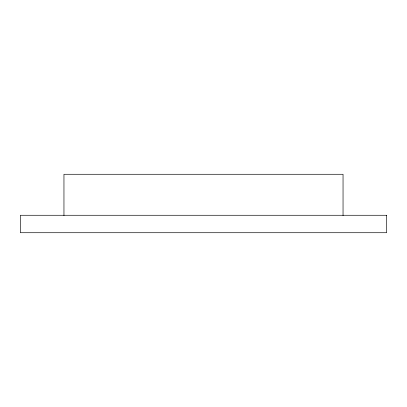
<?xml version="1.0" encoding="UTF-8"?>
<svg xmlns="http://www.w3.org/2000/svg" width="407" height="407" viewBox="0 0 407 407"><rect width="100%" height="100%" fill="white"/><g stroke="black" fill="none" stroke-linecap="round" stroke-linejoin="round"><path stroke-width="0.61" d="M343.045 215.568L343.045 174.282L63.955 174.282L63.955 215.568M386.65 215.272L20.35 215.272L20.35 232.718L386.65 232.718L386.65 215.272"/></g></svg>
